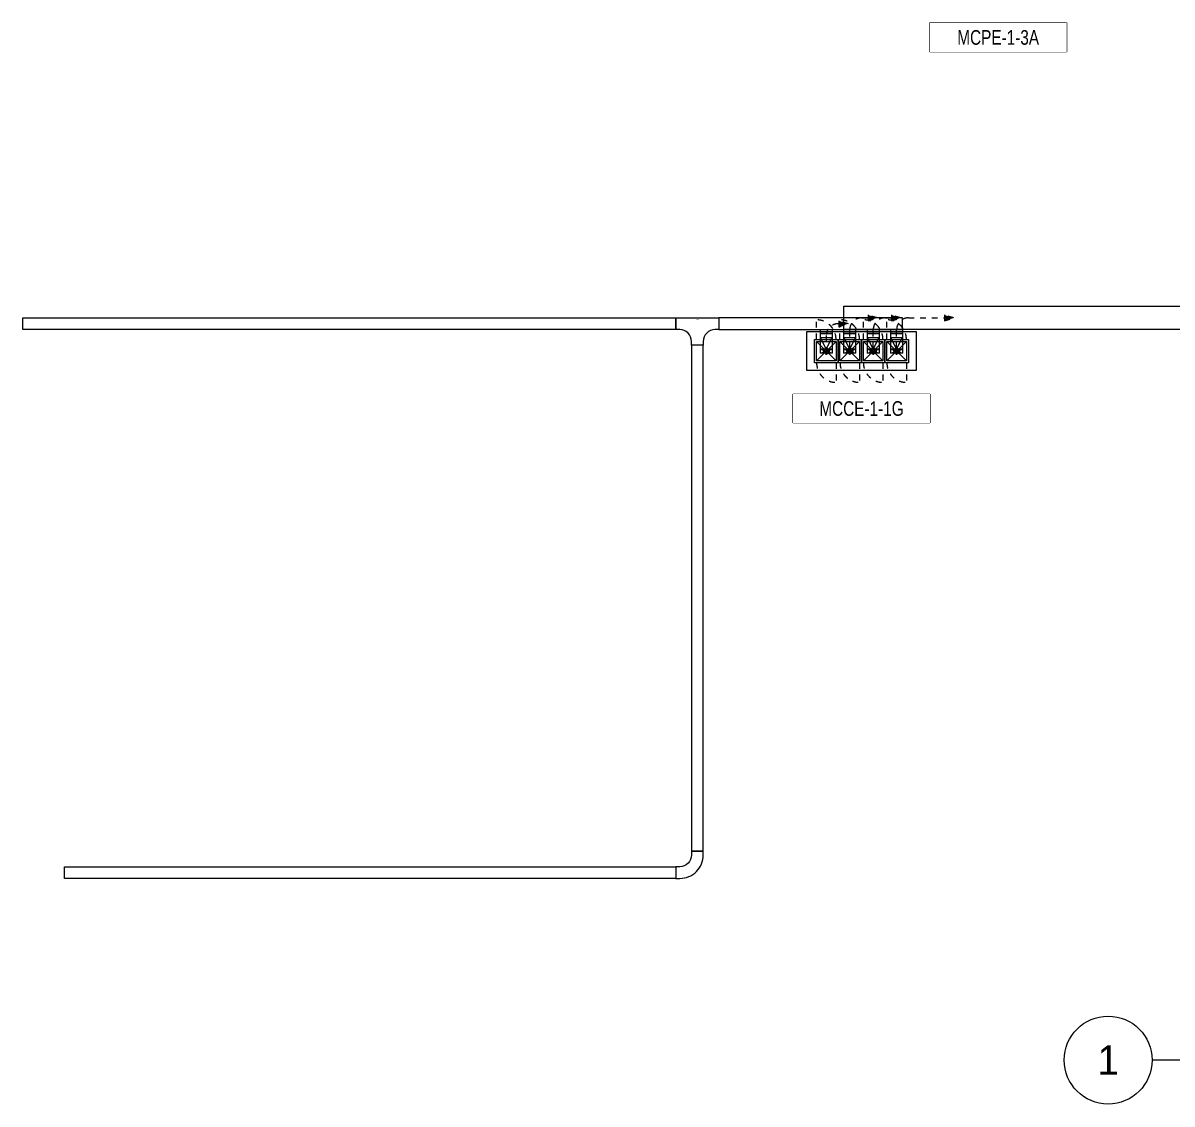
# Model space of a CAD drawing. Header units: millimetres. Extents: x -149088 to 500787, y -530175 to 1035835.
# Drawn here: x 267536 to 296949, y -351975 to -324300 of the extents above; entities that cross this region are included whole.
import ezdxf
from ezdxf.enums import TextEntityAlignment as Align
from ezdxf.xclip import XClip

# ---------------------------------------------------------------- set-up
doc = ezdxf.new("R2010")
doc.units = ezdxf.units.MM
doc.header["$LTSCALE"] = 150
doc.header["$XCLIPFRAME"] = 0
doc.linetypes.add('CONTINOUS', pattern=[0])
doc.linetypes.add('D1', pattern=[3, 1, -1, 1])
for name, color, linetype in [('------01 Motor Control Panel or Center', 4, 'Continuous'), ('-----00 LV_CABLE', 2, 'Continuous'), ('-----26 Electrical Cable Tray', 200, 'Continuous'), ('-----41 Drawing Title', 2, 'Continuous')]:
    doc.layers.add(name, color=color, linetype=linetype)
doc.styles.add('ELEC', font='')
doc.styles.get('ELEC').set_extended_font_data('Dotum')

# ---------------------------------------------------------------- blocks, each defined once
blk = doc.blocks.new('*U26')
at = {"color": 0}
blk.add_lwpolyline([(-1100, 0), (-1000, 0, 0.414214), (-700, 300), (-700, 400), (-400, 400), (-400, 300, 0.414214), (-100, 0), (0, 0), (0, -300), (-1100, -300)], format="xyb", close=True, dxfattribs=at)
at = {"color": 0, "style": 'ELEC'}
blk.add_text('W:300(TEE)', height=10, dxfattribs=at).set_placement((-550, -265), align=Align.MIDDLE)
blk = doc.blocks.new('*U27')
at = {"color": 0}
blk.add_lwpolyline([(0, 0), (-100, 0, -0.414214), (-400, 300), (-400, 400), (-700, 400), (-700, 300, 0.414214), (-100, -300), (0, -300)], format="xyb", close=True, dxfattribs=at)
at = {"color": 0, "style": 'ELEC'}
blk.add_text('W:300(ELBOW 90)', height=10, dxfattribs=at).set_placement((-5, -290), align=Align.MIDDLE_RIGHT)
blk = doc.blocks.new('A06')
at = {"color": 1}
for p, q in [((-250, 250), (250, -250)), ((250, 250), (-250, -250))]:
    blk.add_line(p, q, dxfattribs=at)
at = {"color": 1, "linetype": 'D1'}
for p, q in [((300, 250), (800, 250)), ((-300, -250), (-800, -250))]:
    blk.add_line(p, q, dxfattribs=at)
blk.add_lwpolyline([(-300, 300), (300, 300), (300, -300), (-300, -300)], close=True)
at = {"color": 1}
blk.add_lwpolyline([(-250, 250), (250, 250), (250, -250), (-250, -250)], close=True, dxfattribs=at)
at = {"color": 1, "linetype": 'D1'}
for centre, start, end in [((-300, -250), 90, 180), ((300, 250), 270, 0)]:
    blk.add_arc(centre, 500, start, end, dxfattribs=at)
blk = doc.blocks.new('TRAY(VERT)')
at = {"color": 0}
for p, q in [((0, 400), (0, 500)), ((0, 500), (300, 500)), ((0, 0), (0, 400)), ((300, 500), (300, 400)), ((300, 400), (300, 0)), ((300, 0), (0, 0))]:
    blk.add_line(p, q, dxfattribs=at)
at = {"color": 8}
for p, q in [((150, 100), (0, 400)), ((0, 400), (300, 400)), ((150, 100), (300, 400)), ((0, 100), (300, 0)), ((0, 0), (300, 100)), ((300, 100), (0, 100))]:
    blk.add_line(p, q, dxfattribs=at)
blk = doc.blocks.new('11')
at = {"linetype": 'D1'}
h = blk.add_hatch(color=256, dxfattribs=at)
edge = h.paths.add_edge_path()
edge.add_arc((0, 0), 75, 0, 360)
blk.add_circle((0, 0), 75, dxfattribs=at)
for p in [(-75, 0), (0, 75), (75, 0), (0, -75)]:
    blk.add_point(p, dxfattribs=at)
blk = doc.blocks.new('22')
at = {"linetype": 'D1'}
h = blk.add_hatch(color=0, dxfattribs=at)
h.dxf.hatch_style = 1
h.paths.add_polyline_path([(0, 0), (-241, 75), (-241, -75)])
at = {"color": 0, "linetype": 'D1'}
blk.add_lwpolyline([(-241, -75), (0, 0), (-241, 75)], close=True, dxfattribs=at)
blk = doc.blocks.new('SSH-20260429.172412')
at = {"layer": '------01 Motor Control Panel or Center', "linetype": 'CONTINOUS'}
blk.add_lwpolyline([(101580, 62980), (101580, 62240), (98077, 62240), (98077, 62980)], close=True, dxfattribs=at)
at = {"layer": '------01 Motor Control Panel or Center', "const_width": 20, "elevation": 0}
blk.add_lwpolyline([(97530, 54280), (95130, 54280), (95130, 54880), (97530, 54880)], close=True, dxfattribs=at)
at = {"layer": '------01 Motor Control Panel or Center', "linetype": 'CONTINOUS', "elevation": 0}
blk.add_lwpolyline([(98081, 53480), (98081, 52740), (94578, 52740), (94578, 53480)], close=True, dxfattribs=at)
at = {"layer": '-----00 LV_CABLE', "linetype": 'D1', "elevation": 0}
for points in [[(96030, 54655), (96030, 55130, -0.414214), (96330, 55430), (96497, 55430)], [(96630, 54655), (96630, 55130, -0.414214), (96930, 55430), (97097, 55430)], [(97230, 54655), (97230, 55130, -0.414214), (97530, 55430), (98453, 55430)]]:
    blk.add_lwpolyline(points, format="xyb", dxfattribs=at)
at = {"layer": '-----00 LV_CABLE', "linetype": 'D1'}
blk.add_lwpolyline([(95755, 55280), (95730, 55280, 0.414214), (95430, 54980), (95430, 54655)], format="xyb", dxfattribs=at)
at = {"layer": '-----26 Electrical Cable Tray', "elevation": 0}
for points in [[(110530, 55130), (95880, 55130), (95880, 55730), (110530, 55730)], [(95580, 55130), (95580, 55030), (95280, 55030), (95280, 55130)], [(96180, 55130), (96180, 55030), (95880, 55030), (95880, 55130)], [(96780, 55130), (96780, 55030), (96480, 55030), (96480, 55130)], [(97380, 55130), (97380, 55030), (97080, 55030), (97080, 55130)]]:
    blk.add_lwpolyline(points, close=True, dxfattribs=at)
at = {"layer": '-----26 Electrical Cable Tray'}
for points in [[(74866, 55430), (91580, 55430), (91580, 55130), (74866, 55130)], [(97380, 55430), (92680, 55430), (92680, 55130), (97380, 55130)], [(92280, 54730), (91980, 54730), (91980, 41780), (92280, 41780)], [(75930, 41380), (91580, 41380), (91580, 41080), (75930, 41080)]]:
    blk.add_lwpolyline(points, close=True, dxfattribs=at)
at = {"elevation": 0}
blk.add_lwpolyline([(97730, 54080), (94930, 54080), (94930, 55080), (97730, 55080)], close=True, dxfattribs=at)
at = {"layer": '------01 Motor Control Panel or Center', "rotation": 89.99999999999997}
for p in [(95430, 54580), (96030, 54580), (96630, 54580), (97230, 54580)]:
    blk.add_blockref('A06', p, dxfattribs=at)
at = {"layer": '-----00 LV_CABLE', "linetype": 'D1'}
for name, p in [('22', (95995, 55280)), ('22', (96738, 55430, 0)), ('22', (97338, 55430, 0)), ('22', (98694, 55430, 0)), ('11', (95430, 54580)), ('11', (96030, 54580)), ('11', (96630, 54580)), ('11', (97230, 54580))]:
    blk.add_blockref(name, p, dxfattribs=at)
at = {"layer": '-----26 Electrical Cable Tray'}
for name, p, rotation in [('*U26', (91580, 55130), 180), ('*U27', (91980, 41780), 90)]:
    blk.add_blockref(name, p, dxfattribs=dict(at, rotation=rotation))
for p in [(95280, 54530), (95880, 54530), (96480, 54530), (97080, 54530)]:
    blk.add_blockref('TRAY(VERT)', p, dxfattribs=at)
at = {"color": 1}
blk.add_wipeout([(98077, 62980), (101580, 62980), (101580, 62240), (98077, 62240)], dxfattribs=at).dxf.layer = '------01 Motor Control Panel or Center'
blk.add_wipeout([(94578, 53480), (98081, 53480), (98081, 52740), (94578, 52740)]).translate(0, 0, 0).dxf.layer = '------01 Motor Control Panel or Center'
at = {"layer": '------01 Motor Control Panel or Center', "linetype": 'CONTINOUS'}
blk.add_lwpolyline([(101580, 62980), (101580, 62240), (98077, 62240), (98077, 62980)], close=True, dxfattribs=at)
at = {"layer": '------01 Motor Control Panel or Center', "linetype": 'CONTINOUS', "style": 'ELEC', "width": 0.8}
blk.add_text('MCCE-1-1G', height=375, dxfattribs=at).set_placement((96330, 53110, 0), align=Align.MIDDLE)
at = {"color": 1}
blk.add_wipeout([(98077, 62980), (101580, 62980), (101580, 62240), (98077, 62240)], dxfattribs=at).dxf.layer = '------01 Motor Control Panel or Center'
at = {"layer": '------01 Motor Control Panel or Center', "linetype": 'CONTINOUS', "style": 'ELEC', "width": 0.8}
blk.add_text('MCPE-1-3A', height=375, dxfattribs=at).set_placement((99829, 62610, 0), align=Align.MIDDLE)

msp = doc.modelspace()

# ---------------------------------------------------------------- linework, layer by layer
at = {"layer": '-----41 Drawing Title', "color": 7}
msp.add_line((322461, -350850), (296439, -350850), dxfattribs=at)
msp.add_circle((295314, -350850), 1125, dxfattribs=at)

# ---------------------------------------------------------------- block references
ref = msp.add_blockref('SSH-20260429.172412', (192670, -387280))
XClip(ref).set_block_clipping_path([(64279.7542057556, 38429.9941674445), (169279.7542057556, 112429.9941674445)])

# ---------------------------------------------------------------- texts
at = {"layer": '-----41 Drawing Title', "color": 7, "style": 'ELEC'}
msp.add_text('1', height=750, dxfattribs=at).set_placement((295314, -350850), align=Align.MIDDLE)

doc.saveas('drawing.dxf')
